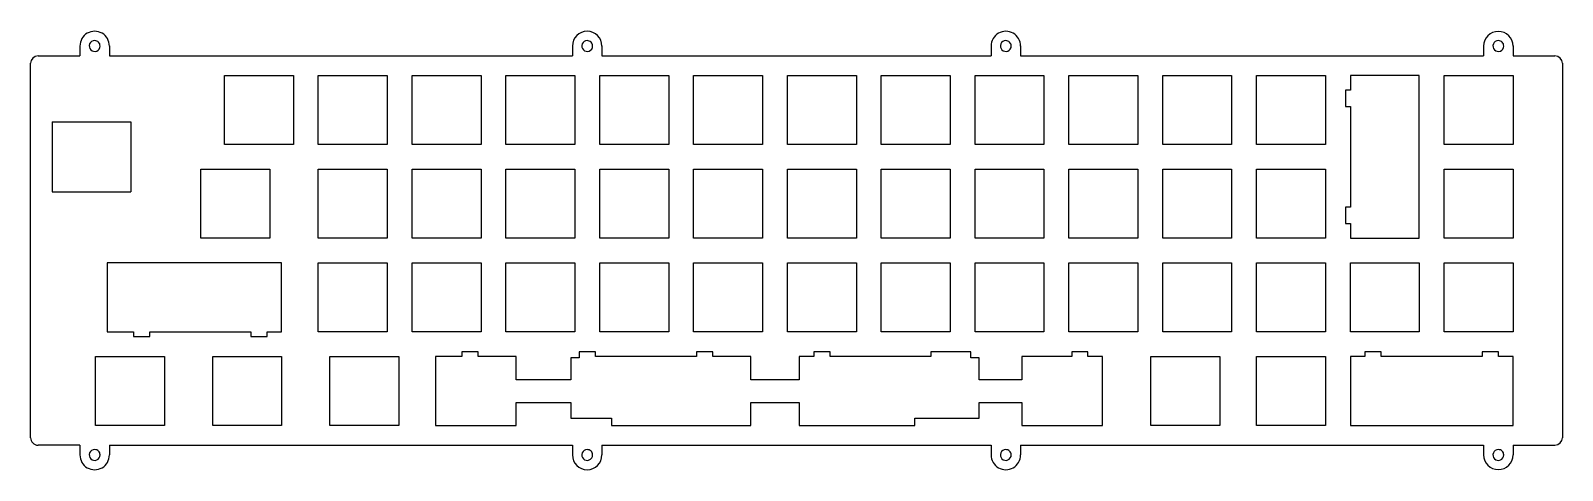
# Model space of a CAD drawing. Extents: x 0 to 311, y -88 to 1.
import ezdxf

# ---------------------------------------------------------------- set-up
doc = ezdxf.new("R2010")
doc.units = 0
doc.layers.get('0').update_dxf_attribs({"linetype": 'CONTINUOUS'})

msp = doc.modelspace()

# ---------------------------------------------------------------- linework, layer by layer
at = {"color": 7}
for points in [[(10.09904, -2.166478), (10.09904, -4.167998)], [(16.09852, -2.166478), (16.09852, -4.167998)], [(110.09884, -2.166478), (110.09884, -4.167998)], [(116.09832, -2.166478), (116.09832, -4.167998)], [(195.09994, -2.166478), (195.09994, -4.167998)], [(201.09942, -2.166478), (201.09942, -4.167998)], [(295.09974, -2.166478), (295.09974, -4.167998)], [(301.09922, -2.166478), (301.09922, -4.167998)], [(0.09906, -81.818338), (0.09906, -5.666598)], [(1.59766, -4.167998), (10.09904, -4.167998)], [(16.09852, -4.167998), (110.09884, -4.167998)], [(116.09832, -4.167998), (195.09994, -4.167998)], [(201.09942, -4.167998), (295.09974, -4.167998)], [(301.09922, -4.167998), (309.59806, -4.167998)], [(311.0992, -5.666598), (311.0992, -81.818338)], [(39.44874, -22.166438), (39.44874, -8.168498)], [(39.44874, -8.168498), (53.44922, -8.168498)], [(53.44922, -8.168498), (53.44922, -22.166438)], [(58.49874, -8.168498), (72.49922, -8.168498)], [(58.49874, -22.166438), (58.49874, -8.168498)], [(72.49922, -8.168498), (72.49922, -22.166438)], [(77.54874, -22.166438), (77.54874, -8.168498)], [(77.54874, -8.168498), (91.54922, -8.168498)], [(91.54922, -8.168498), (91.54922, -22.166438)], [(110.59922, -22.166438), (96.59874, -22.166438), (96.59874, -8.168498)], [(96.59874, -8.168498), (110.59922, -8.168498)], [(110.59922, -8.168498), (110.59922, -22.166438)], [(115.64874, -22.166438), (115.64874, -8.168498)], [(115.64874, -8.168498), (129.64922, -8.168498)], [(129.64922, -8.168498), (129.64922, -22.166438)], [(134.69874, -8.168498), (148.69922, -8.168498)], [(134.69874, -22.166438), (134.69874, -8.168498)], [(148.69922, -8.168498), (148.69922, -22.166438)], [(153.74874, -8.168498), (167.74922, -8.168498)], [(153.74874, -22.166438), (153.74874, -8.168498)], [(167.74922, -8.168498), (167.74922, -22.166438)], [(172.79874, -8.168498), (186.79922, -8.168498)], [(172.79874, -22.166438), (172.79874, -8.168498)], [(186.79922, -8.168498), (186.79922, -22.166438)], [(191.84874, -8.168498), (205.84922, -8.168498)], [(191.84874, -22.166438), (191.84874, -8.168498)], [(205.84922, -8.168498), (205.84922, -22.166438)], [(210.89874, -8.168498), (224.89922, -8.168498)], [(210.89874, -22.166438), (210.89874, -8.168498)], [(224.89922, -8.168498), (224.89922, -22.166438)], [(229.94874, -22.166438), (229.94874, -8.168498)], [(229.94874, -8.168498), (243.94922, -8.168498)], [(243.94922, -8.168498), (243.94922, -22.166438)], [(248.99874, -8.168498), (262.99922, -8.168498)], [(248.99874, -22.166438), (248.99874, -8.168498)], [(262.99922, -8.168498), (262.99922, -22.166438)], [(282.04922, -8.168498), (268.04874, -8.168498)], [(268.04874, -8.168498), (268.04874, -11.142838)], [(282.04922, -41.216438), (282.04922, -8.168498)], [(287.09874, -22.166438), (287.09874, -8.168498)], [(287.09874, -8.168498), (301.09922, -8.168498)], [(301.09922, -8.168498), (301.09922, -22.166438)], [(268.04874, -11.142838), (267.081, -11.142838)], [(267.081, -11.142838), (267.081, -14.442298)], [(267.081, -14.442298), (268.04874, -14.442298)], [(268.04874, -14.442298), (268.04874, -34.942638)], [(4.43992, -17.586818), (4.43992, -31.787958), (20.43938, -31.787958)], [(4.43992, -17.586818), (20.43938, -17.586818)], [(20.43938, -17.586818), (20.43938, -31.787958)], [(53.44922, -22.166438), (39.44874, -22.166438)], [(72.49922, -22.166438), (58.49874, -22.166438)], [(91.54922, -22.166438), (77.54874, -22.166438)], [(129.64922, -22.166438), (115.64874, -22.166438)], [(148.69922, -22.166438), (134.69874, -22.166438)], [(167.74922, -22.166438), (153.74874, -22.166438)], [(186.79922, -22.166438), (172.79874, -22.166438)], [(205.84922, -22.166438), (191.84874, -22.166438)], [(224.89922, -22.166438), (210.89874, -22.166438)], [(243.94922, -22.166438), (229.94874, -22.166438)], [(262.99922, -22.166438), (248.99874, -22.166438)], [(301.09922, -22.166438), (287.09874, -22.166438)], [(34.68624, -41.216438), (34.68624, -27.218498)], [(34.68624, -27.218498), (48.68672, -27.218498)], [(48.68672, -27.218498), (48.68672, -41.216438)], [(58.49874, -41.216438), (58.49874, -27.218498)], [(58.49874, -27.218498), (72.49922, -27.218498)], [(72.49922, -27.218498), (72.49922, -41.216438)], [(77.54874, -41.216438), (77.54874, -27.218498)], [(77.54874, -27.218498), (91.54922, -27.218498)], [(91.54922, -27.218498), (91.54922, -41.216438)], [(96.59874, -41.216438), (96.59874, -27.218498)], [(96.59874, -27.218498), (110.59922, -27.218498)], [(110.59922, -27.218498), (110.59922, -41.216438)], [(115.64874, -41.216438), (115.64874, -27.218498)], [(115.64874, -27.218498), (129.64922, -27.218498)], [(129.64922, -27.218498), (129.64922, -41.216438)], [(134.69874, -41.216438), (134.69874, -27.218498)], [(134.69874, -27.218498), (148.69922, -27.218498)], [(148.69922, -27.218498), (148.69922, -41.216438)], [(153.74874, -27.218498), (167.74922, -27.218498)], [(153.74874, -41.216438), (153.74874, -27.218498)], [(167.74922, -27.218498), (167.74922, -41.216438)], [(172.79874, -41.216438), (172.79874, -27.218498)], [(172.79874, -27.218498), (186.79922, -27.218498)], [(186.79922, -27.218498), (186.79922, -41.216438)], [(191.84874, -41.216438), (191.84874, -27.218498)], [(191.84874, -27.218498), (205.84922, -27.218498)], [(205.84922, -27.218498), (205.84922, -41.216438)], [(210.89874, -27.218498), (224.89922, -27.218498)], [(210.89874, -41.216438), (210.89874, -27.218498)], [(224.89922, -27.218498), (224.89922, -41.216438)], [(229.94874, -41.216438), (229.94874, -27.218498)], [(229.94874, -27.218498), (243.94922, -27.218498)], [(243.94922, -27.218498), (243.94922, -41.216438)], [(248.99874, -41.216438), (248.99874, -27.218498)], [(248.99874, -27.218498), (262.99922, -27.218498)], [(262.99922, -27.218498), (262.99922, -41.216438)], [(287.09874, -41.216438), (287.09874, -27.218498)], [(287.09874, -27.218498), (301.09922, -27.218498)], [(301.09922, -27.218498), (301.09922, -41.216438)], [(268.04874, -34.942638), (267.081, -34.942638)], [(267.081, -34.942638), (267.081, -38.242098)], [(267.081, -38.242098), (268.04874, -38.242098)], [(268.04874, -38.242098), (268.04874, -41.216438)], [(48.68672, -41.216438), (34.68624, -41.216438)], [(72.49922, -41.216438), (58.49874, -41.216438)], [(91.54922, -41.216438), (77.54874, -41.216438)], [(110.59922, -41.216438), (96.59874, -41.216438)], [(129.64922, -41.216438), (115.64874, -41.216438)], [(148.69922, -41.216438), (134.69874, -41.216438)], [(167.74922, -41.216438), (153.74874, -41.216438)], [(186.79922, -41.216438), (172.79874, -41.216438)], [(205.84922, -41.216438), (191.84874, -41.216438)], [(224.89922, -41.216438), (210.89874, -41.216438)], [(243.94922, -41.216438), (229.94874, -41.216438)], [(262.99922, -41.216438), (248.99874, -41.216438)], [(268.04874, -41.216438), (282.04922, -41.216438)], [(301.09922, -41.216438), (287.09874, -41.216438)], [(51.0667, -46.268498), (15.63624, -46.268498)], [(15.63624, -46.268498), (15.63624, -60.266438)], [(51.0667, -60.266438), (51.0667, -46.268498)], [(58.49874, -60.266438), (58.49874, -46.268498)], [(58.49874, -46.268498), (72.49922, -46.268498)], [(72.49922, -46.268498), (72.49922, -60.266438)], [(77.54874, -60.266438), (77.54874, -46.268498)], [(77.54874, -46.268498), (91.54922, -46.268498)], [(91.54922, -46.268498), (91.54922, -60.266438)], [(96.59874, -46.268498), (110.59922, -46.268498)], [(96.59874, -60.266438), (96.59874, -46.268498)], [(110.59922, -46.268498), (110.59922, -60.266438)], [(115.64874, -46.268498), (129.64922, -46.268498)], [(115.64874, -60.266438), (115.64874, -46.268498)], [(129.64922, -46.268498), (129.64922, -60.266438)], [(134.69874, -46.268498), (148.69922, -46.268498)], [(134.69874, -60.266438), (134.69874, -46.268498)], [(148.69922, -46.268498), (148.69922, -60.266438)], [(167.74922, -46.268498), (167.74922, -60.266438), (153.74874, -60.266438)], [(153.74874, -46.268498), (167.74922, -46.268498)], [(153.74874, -60.266438), (153.74874, -46.268498)], [(172.79874, -60.266438), (172.79874, -46.268498)], [(172.79874, -46.268498), (186.79922, -46.268498)], [(186.79922, -46.268498), (186.79922, -60.266438)], [(191.84874, -60.266438), (191.84874, -46.268498)], [(191.84874, -46.268498), (205.84922, -46.268498)], [(205.84922, -46.268498), (205.84922, -60.266438)], [(210.89874, -60.266438), (210.89874, -46.268498)], [(210.89874, -46.268498), (224.89922, -46.268498)], [(224.89922, -46.268498), (224.89922, -60.266438)], [(229.94874, -60.266438), (229.94874, -46.268498), (243.94922, -46.268498)], [(243.94922, -46.268498), (243.94922, -60.266438)], [(248.99874, -46.268498), (262.99922, -46.268498)], [(248.99874, -60.266438), (248.99874, -46.268498)], [(262.99922, -46.268498), (262.99922, -60.266438)], [(268.04874, -46.268498), (282.04922, -46.268498)], [(268.04874, -60.266438), (268.04874, -46.268498)], [(282.04922, -46.268498), (282.04922, -60.266438)], [(287.09874, -60.266438), (287.09874, -46.268498)], [(287.09874, -46.268498), (301.09922, -46.268498)], [(301.09922, -46.268498), (301.09922, -60.266438)], [(15.63624, -60.266438), (20.9931, -60.266438)], [(20.9931, -60.266438), (20.9931, -61.236718)], [(20.9931, -61.236718), (24.29256, -61.236718)], [(24.29256, -60.266438), (44.7929, -60.266438)], [(24.29256, -61.236718), (24.29256, -60.266438)], [(44.7929, -60.266438), (44.7929, -61.236718)], [(44.7929, -61.236718), (48.09236, -61.236718)], [(48.09236, -60.266438), (51.0667, -60.266438)], [(48.09236, -61.236718), (48.09236, -60.266438)], [(72.49922, -60.266438), (58.49874, -60.266438)], [(91.54922, -60.266438), (77.54874, -60.266438)], [(110.59922, -60.266438), (96.59874, -60.266438)], [(129.64922, -60.266438), (115.64874, -60.266438)], [(148.69922, -60.266438), (134.69874, -60.266438)], [(186.79922, -60.266438), (172.79874, -60.266438)], [(205.84922, -60.266438), (191.84874, -60.266438)], [(224.89922, -60.266438), (210.89874, -60.266438)], [(243.94922, -60.266438), (229.94874, -60.266438)], [(262.99922, -60.266438), (248.99874, -60.266438)], [(282.04922, -60.266438), (268.04874, -60.266438)], [(301.09922, -60.266438), (287.09874, -60.266438)], [(90.96756, -64.348218), (87.66556, -64.348218), (87.66556, -65.318498)], [(90.96756, -65.318498), (90.96756, -64.348218)], [(111.4806, -64.348218), (111.4806, -65.547098)], [(114.78006, -64.348218), (111.4806, -64.348218)], [(114.78006, -65.318498), (114.78006, -64.348218)], [(138.57986, -64.348218), (135.2804, -64.348218)], [(135.2804, -64.348218), (135.2804, -65.318498)], [(138.57986, -65.318498), (138.57986, -64.348218)], [(162.40506, -64.348218), (159.1056, -64.348218)], [(159.1056, -64.348218), (159.1056, -65.318498)], [(162.40506, -65.318498), (162.40506, -64.348218)], [(182.9054, -64.348218), (182.9054, -65.318498)], [(190.96736, -64.348218), (182.9054, -64.348218)], [(190.96736, -65.547098), (190.96736, -64.345678)], [(211.4804, -64.345678), (211.4804, -65.318498)], [(214.77986, -64.345678), (211.4804, -64.345678)], [(214.77986, -65.318498), (214.77986, -64.345678)], [(271.02562, -64.348218), (271.02562, -65.318498)], [(274.32254, -64.348218), (271.02562, -64.348218)], [(274.32254, -65.318498), (274.32254, -64.348218)], [(298.12488, -64.348218), (294.82542, -64.348218)], [(294.82542, -64.348218), (294.82542, -65.318498)], [(298.12488, -65.318498), (298.12488, -64.348218)], [(13.25626, -79.316438), (13.25626, -65.318498)], [(13.25626, -65.318498), (27.2542, -65.318498)], [(27.2542, -65.318498), (27.2542, -79.316438)], [(37.06622, -65.318498), (51.0667, -65.318498)], [(37.06622, -79.316438), (37.06622, -65.318498)], [(51.0667, -65.318498), (51.0667, -79.316438)], [(60.88126, -79.316438), (60.88126, -65.318498)], [(60.88126, -65.318498), (74.8792, -65.318498)], [(74.8792, -65.318498), (74.8792, -79.316438)], [(87.66556, -65.318498), (82.31124, -65.318498)], [(82.31124, -65.318498), (82.31124, -79.316438)], [(98.6917, -65.318498), (90.96756, -65.318498)], [(98.6917, -70.017498), (98.6917, -65.318498)], [(111.4806, -65.547098), (109.75594, -65.547098)], [(109.75594, -65.547098), (109.75594, -70.017498)], [(135.2804, -65.318498), (114.78006, -65.318498)], [(146.3167, -65.318498), (138.57986, -65.318498)], [(146.3167, -70.017498), (146.3167, -65.318498)], [(159.1056, -65.318498), (156.13126, -65.318498)], [(156.13126, -65.318498), (156.13126, -70.017498)], [(182.9054, -65.318498), (162.40506, -65.318498)], [(192.69202, -65.547098), (190.96736, -65.547098)], [(201.37374, -70.017498), (192.69202, -70.017498), (192.69202, -65.547098)], [(211.4804, -65.318498), (201.37374, -65.318498)], [(201.37374, -65.318498), (201.37374, -70.017498)], [(217.7542, -65.318498), (214.77986, -65.318498)], [(217.7542, -79.316438), (217.7542, -65.318498)], [(227.56622, -65.318498), (241.5667, -65.318498)], [(227.56622, -79.316438), (227.56622, -65.318498)], [(241.5667, -65.318498), (241.5667, -79.316438)], [(248.99874, -79.316438), (248.99874, -65.318498)], [(248.99874, -65.318498), (262.99922, -65.318498)], [(262.99922, -65.318498), (262.99922, -79.316438)], [(268.04874, -65.318498), (268.04874, -79.316438)], [(271.02562, -65.318498), (268.04874, -65.318498)], [(294.82542, -65.318498), (274.32254, -65.318498)], [(301.09922, -65.318498), (298.12488, -65.318498)], [(301.09922, -79.316438), (301.09922, -65.318498)], [(109.75594, -70.017498), (98.6917, -70.017498)], [(156.13126, -70.017498), (146.3167, -70.017498)], [(98.6917, -74.617438), (109.75594, -74.617438)], [(98.6917, -79.316438), (98.6917, -74.617438)], [(109.75594, -74.617438), (109.75594, -77.848318)], [(146.3167, -79.316438), (146.3167, -74.617438), (156.13126, -74.617438)], [(156.13126, -74.617438), (156.13126, -79.316438)], [(192.69202, -77.845778), (192.69202, -74.617438)], [(192.69202, -74.617438), (201.37374, -74.617438)], [(201.37374, -74.617438), (201.37374, -79.316438)], [(27.2542, -79.316438), (13.25626, -79.316438)], [(51.0667, -79.316438), (37.06622, -79.316438)], [(74.8792, -79.316438), (60.88126, -79.316438)], [(82.31124, -79.316438), (98.6917, -79.316438)], [(109.75594, -77.848318), (118.03126, -77.848318)], [(118.03126, -77.848318), (118.03126, -79.316438)], [(118.03126, -79.316438), (146.3167, -79.316438)], [(156.13126, -79.316438), (179.6542, -79.316438)], [(179.6542, -77.848318), (192.69202, -77.845778)], [(179.6542, -79.316438), (179.6542, -77.848318)], [(201.37374, -79.316438), (217.7542, -79.316438)], [(241.5667, -79.316438), (227.56622, -79.316438)], [(262.99922, -79.316438), (248.99874, -79.316438)], [(268.04874, -79.316438), (301.09922, -79.316438)], [(10.09904, -83.316938), (1.59766, -83.316938)], [(10.09904, -83.316938), (10.09904, -85.315918)], [(16.09852, -83.316938), (110.09884, -83.316938)], [(16.09852, -83.316938), (16.09852, -85.315918)], [(110.09884, -83.316938), (110.09884, -85.315918)], [(116.09832, -83.316938), (195.09994, -83.316938)], [(116.09832, -83.316938), (116.09832, -85.315918)], [(195.09994, -83.316938), (195.09994, -85.315918)], [(201.09942, -83.316938), (295.09974, -83.316938)], [(201.09942, -83.316938), (201.09942, -85.315918)], [(295.09974, -83.316938), (295.09974, -85.315918)], [(301.09922, -83.316938), (309.59806, -83.316938)], [(301.09922, -83.316938), (301.09922, -85.315918)]]:
    msp.add_lwpolyline(points, dxfattribs=at)
for points in [[(13.099999, -1.06889)], [(113.100104, -1.06889)], [(198.099934, -1.06889)], [(298.09948, -1.06889)], [(13.099999, -84.218457)], [(113.100104, -84.218457)], [(198.099934, -84.218457)], [(298.09948, -84.218457)]]:
    msp.add_lwpolyline(points, close=True, dxfattribs=at)
for points in [[(11.600002, 0.42918), (10.671801, -0.106717), (10.100005, -1.097096), (10.100005, -2.168891)], [(14.599996, 0.42918), (13.671795, 0.965078), (12.528204, 0.965078), (11.600002, 0.42918)], [(16.099993, -2.168891), (16.099993, -1.097096), (15.528198, -0.106717), (14.599996, 0.42918)], [(113.100104, 0.831103), (111.443253, 0.831103), (110.10011, -0.51204), (110.10011, -2.168891)], [(116.100098, -2.168891), (116.100098, -0.51204), (114.756955, 0.831103), (113.100104, 0.831103)], [(196.599937, 0.42918), (195.671736, -0.106717), (195.09994, -1.097096), (195.09994, -2.168891)], [(199.599931, 0.42918), (198.67173, 0.965078), (197.528138, 0.965078), (196.599937, 0.42918)], [(201.099928, -2.168891), (201.099928, -1.097096), (200.528132, -0.106717), (199.599931, 0.42918)], [(298.09948, 0.792066), (296.457854, 0.792066), (295.121102, -0.527404), (295.09974, -2.168891)], [(301.09922, -2.168891), (301.077858, -0.527404), (299.741106, 0.792066), (298.09948, 0.792066)], [(12.083731, -1.747939), (11.913472, -2.158981), (12.007584, -2.632111), (12.322182, -2.946708)], [(13.099999, -1.06889), (12.655091, -1.06889), (12.253991, -1.336897), (12.083731, -1.747939)], [(12.322182, -2.946708), (12.636779, -3.261306), (13.109909, -3.355418), (13.520951, -3.185159)], [(13.877817, -1.391073), (13.671527, -1.184783), (13.391737, -1.06889), (13.099999, -1.06889)], [(13.520951, -3.185159), (13.931993, -3.014899), (14.2, -2.613799), (14.2, -2.168891)], [(14.2, -2.168891), (14.2, -1.877153), (14.084107, -1.597363), (13.877817, -1.391073)], [(112.083836, -1.747939), (111.913577, -2.158981), (112.007688, -2.632111), (112.322286, -2.946708)], [(113.100104, -1.06889), (112.655195, -1.06889), (112.254095, -1.336897), (112.083836, -1.747939)], [(112.322286, -2.946708), (112.636884, -3.261306), (113.110014, -3.355418), (113.521056, -3.185159)], [(113.877922, -1.391073), (113.671632, -1.184783), (113.391842, -1.06889), (113.100104, -1.06889)], [(113.521056, -3.185159), (113.932098, -3.014899), (114.200104, -2.613799), (114.200104, -2.168891)], [(114.200104, -2.168891), (114.200104, -1.877153), (114.084212, -1.597363), (113.877922, -1.391073)], [(197.083666, -1.747939), (196.913407, -2.158981), (197.007518, -2.632111), (197.322116, -2.946708)], [(198.099934, -1.06889), (197.655025, -1.06889), (197.253925, -1.336897), (197.083666, -1.747939)], [(197.322116, -2.946708), (197.636714, -3.261306), (198.109844, -3.355418), (198.520886, -3.185159)], [(198.877752, -1.391073), (198.671462, -1.184783), (198.391672, -1.06889), (198.099934, -1.06889)], [(198.520886, -3.185159), (198.931928, -3.014899), (199.199934, -2.613799), (199.199934, -2.168891)], [(199.199934, -2.168891), (199.199934, -1.877153), (199.084042, -1.597363), (198.877752, -1.391073)], [(297.083212, -1.747939), (296.912953, -2.158981), (297.007064, -2.632111), (297.321662, -2.946708)], [(298.09948, -1.06889), (297.654571, -1.06889), (297.253471, -1.336897), (297.083212, -1.747939)], [(297.321662, -2.946708), (297.63626, -3.261306), (298.10939, -3.355418), (298.520432, -3.185159)], [(298.877298, -1.391073), (298.671008, -1.184783), (298.391218, -1.06889), (298.09948, -1.06889)], [(298.520432, -3.185159), (298.931474, -3.014899), (299.19948, -2.613799), (299.19948, -2.168891)], [(299.19948, -2.168891), (299.19948, -1.877153), (299.083588, -1.597363), (298.877298, -1.391073)], [(1.600002, -4.168887), (0.771576, -4.168886), (0.100002, -4.840457), (0.100001, -5.668884)], [(311.0992, -5.668884), (311.099199, -4.841004), (310.428479, -4.169659), (309.6006, -4.168887)], [(0.100001, -81.818338), (0.099968, -82.216184), (0.257989, -82.597747), (0.539297, -82.879079)], [(0.539297, -82.879079), (0.820606, -83.16041), (1.202155, -83.318462), (1.600002, -83.318462)], [(309.6006, -83.318462), (310.428529, -83.317689), (311.099269, -82.646267), (311.0992, -81.818338)], [(10.100005, -85.318458), (10.100005, -86.390252), (10.671801, -87.380631), (11.600002, -87.916529)], [(12.083731, -84.897506), (11.913472, -85.308548), (12.007584, -85.781678), (12.322182, -86.096275)], [(13.099999, -84.218457), (12.655091, -84.218457), (12.253991, -84.486464), (12.083731, -84.897506)], [(12.322182, -86.096275), (12.636779, -86.410873), (13.109909, -86.504985), (13.520951, -86.334726)], [(13.877817, -84.54064), (13.671527, -84.33435), (13.391737, -84.218457), (13.099999, -84.218457)], [(13.520951, -86.334726), (13.931993, -86.164466), (14.2, -85.763366), (14.2, -85.318458)], [(14.2, -85.318458), (14.2, -85.02672), (14.084107, -84.74693), (13.877817, -84.54064)], [(14.599996, -87.916529), (15.528198, -87.380631), (16.099993, -86.390252), (16.099993, -85.318458)], [(110.10011, -85.318458), (110.10011, -86.975309), (111.443253, -88.318452), (113.100104, -88.318452)], [(112.083836, -84.897506), (111.913577, -85.308548), (112.007688, -85.781678), (112.322286, -86.096275)], [(113.100104, -84.218457), (112.655195, -84.218457), (112.254095, -84.486464), (112.083836, -84.897506)], [(112.322286, -86.096275), (112.636884, -86.410873), (113.110014, -86.504985), (113.521056, -86.334726)], [(113.877922, -84.54064), (113.671632, -84.33435), (113.391842, -84.218457), (113.100104, -84.218457)], [(113.100104, -88.318452), (114.756955, -88.318452), (116.100098, -86.975309), (116.100098, -85.318458)], [(113.521056, -86.334726), (113.932098, -86.164466), (114.200104, -85.763366), (114.200104, -85.318458)], [(114.200104, -85.318458), (114.200104, -85.02672), (114.084212, -84.74693), (113.877922, -84.54064)], [(195.09994, -85.318458), (195.09994, -86.390252), (195.671736, -87.380631), (196.599937, -87.916529)], [(197.083666, -84.897506), (196.913407, -85.308548), (197.007518, -85.781678), (197.322116, -86.096275)], [(198.099934, -84.218457), (197.655025, -84.218457), (197.253925, -84.486464), (197.083666, -84.897506)], [(197.322116, -86.096275), (197.636714, -86.410873), (198.109844, -86.504985), (198.520886, -86.334726)], [(198.877752, -84.54064), (198.671462, -84.33435), (198.391672, -84.218457), (198.099934, -84.218457)], [(198.520886, -86.334726), (198.931928, -86.164466), (199.199934, -85.763366), (199.199934, -85.318458)], [(199.199934, -85.318458), (199.199934, -85.02672), (199.084042, -84.74693), (198.877752, -84.54064)], [(199.599931, -87.916529), (200.528132, -87.380631), (201.099928, -86.390252), (201.099928, -85.318458)], [(295.09974, -85.318458), (295.121102, -86.959945), (296.457854, -88.279414), (298.09948, -88.279414)], [(297.083212, -84.897506), (296.912953, -85.308548), (297.007064, -85.781678), (297.321662, -86.096275)], [(298.09948, -84.218457), (297.654571, -84.218457), (297.253471, -84.486464), (297.083212, -84.897506)], [(297.321662, -86.096275), (297.63626, -86.410873), (298.10939, -86.504985), (298.520432, -86.334726)], [(298.877298, -84.54064), (298.671008, -84.33435), (298.391218, -84.218457), (298.09948, -84.218457)], [(298.09948, -88.279414), (299.741106, -88.279414), (301.077858, -86.959945), (301.09922, -85.318458)], [(298.520432, -86.334726), (298.931474, -86.164466), (299.19948, -85.763366), (299.19948, -85.318458)], [(299.19948, -85.318458), (299.19948, -85.02672), (299.083588, -84.74693), (298.877298, -84.54064)], [(11.600002, -87.916529), (12.528204, -88.452426), (13.671795, -88.452426), (14.599996, -87.916529)], [(196.599937, -87.916529), (197.528138, -88.452426), (198.67173, -88.452426), (199.599931, -87.916529)]]:
    msp.add_open_spline(points, degree=3, dxfattribs=at)

doc.saveas('drawing.dxf')
